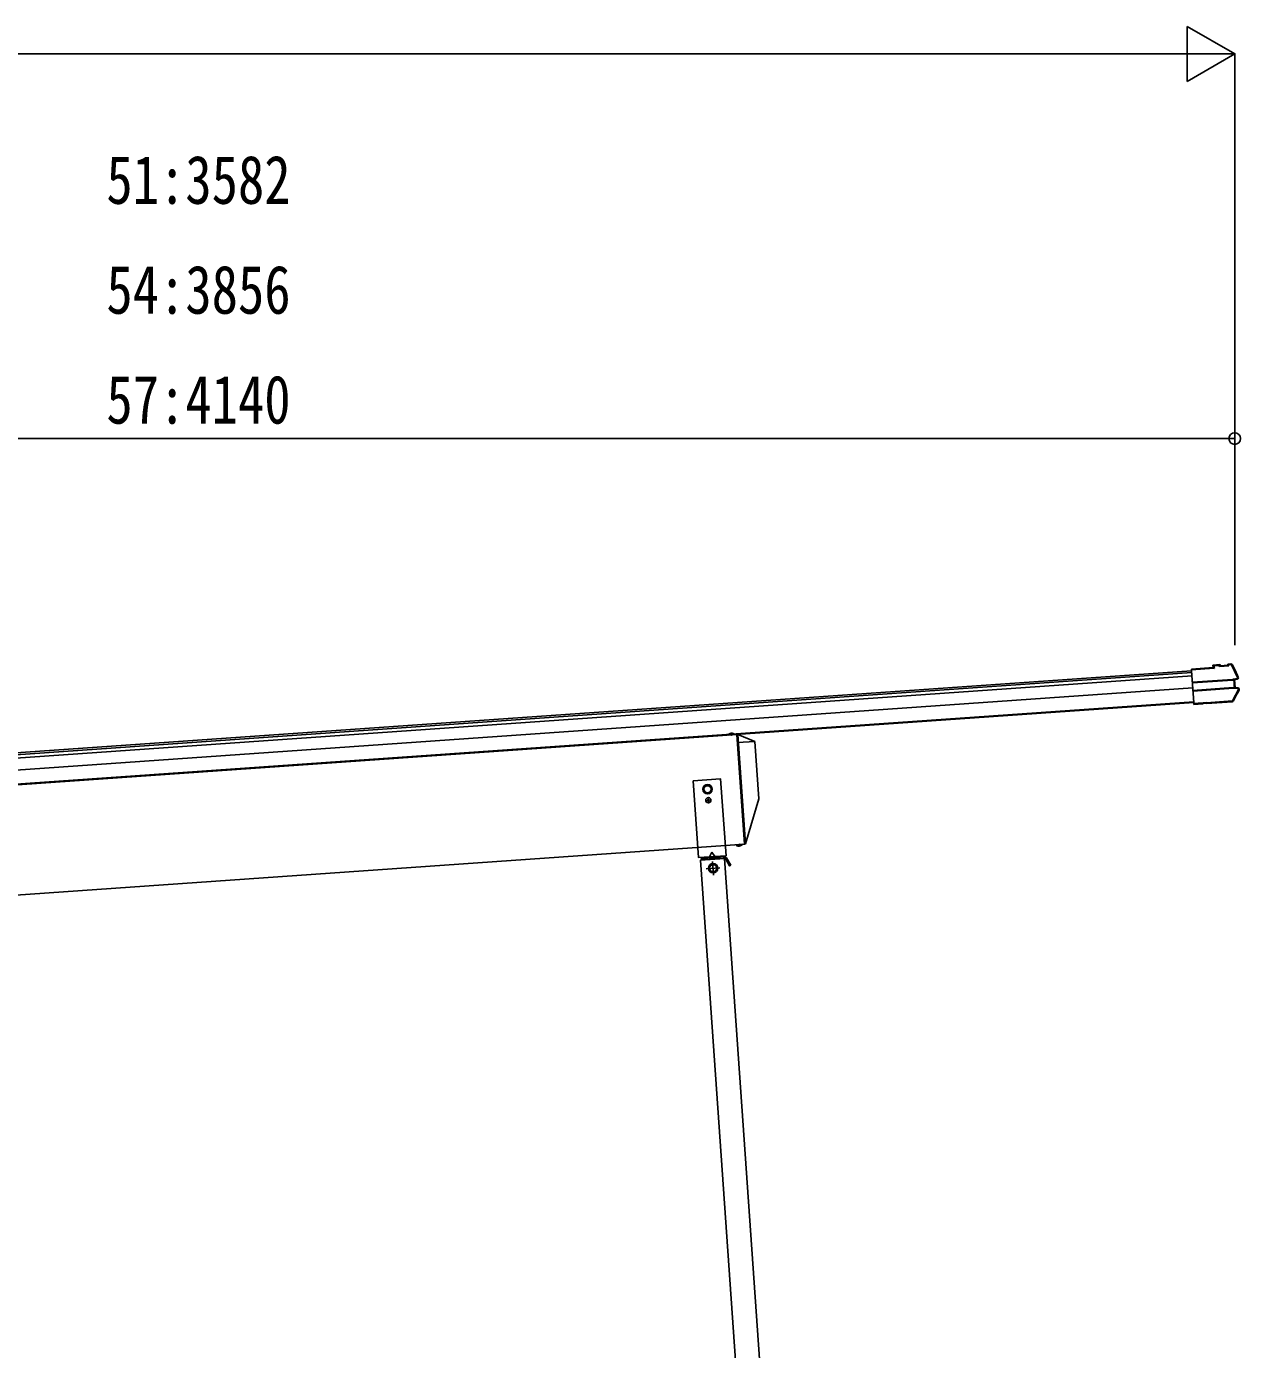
# Model space of a CAD drawing. Units: millimetres, scale not verified. Extents: x -27500 to 27500, y -20000 to 20000.
# Drawn here: x -8847 to -6638, y 11948 to 14356 of the extents above; entities that cross this region are included whole.
import ezdxf
from ezdxf.enums import TextEntityAlignment as Align

# ---------------------------------------------------------------- set-up
doc = ezdxf.new("R2010")
doc.units = ezdxf.units.MM
doc.header["$LTSCALE"] = 100
doc.layers.add('0-2_YKK_A1', color=4, linetype='Continuous')
doc.layers.add('0-4_YKK_N1', color=2, linetype='Continuous')
doc.styles.add('ＭＳ ゴシック', font='')
doc.styles.get('ＭＳ ゴシック').set_extended_font_data('MS Gothic')

msp = doc.modelspace()

# ---------------------------------------------------------------- linework, layer by layer
at = {"layer": '0-2_YKK_A1'}
for p, q in [((-6660.9, 13195.3), (-6660.8, 13195.9)), ((-6655.6, 13196.3), (-6660.8, 13195.9)), ((-11589.4, 12843.6), (-6726.8, 13183.6)), ((-11589.1, 12840.3), (-6726.6, 13180.3)), ((-6726.1, 13174.1), (-11588.7, 12834.1)), ((-6687.7, 13189.6), (-6727, 13186.8)), ((-6726.9, 13185.3), (-6727, 13186.8)), ((-6726.9, 13185.3), (-6686.1, 13188.2)), ((-6726.9, 13184.6), (-6726.9, 13185.3)), ((-6726.8, 13183.7), (-6726.9, 13184.6)), ((-6726.8, 13183.7), (-6722.8, 13125.8)), ((-6675.2, 13194.9), (-6688, 13194)), ((-6688, 13194), (-6687.7, 13189.6)), ((-6675.1, 13193.4), (-6686.4, 13192.6)), ((-6686.1, 13188.2), (-6686.4, 13192.6)), ((-6686.4, 13192.6), (-6685.8, 13192)), ((-6685.4, 13187.6), (-6686.1, 13188.2)), ((-6675, 13193.4), (-6676.4, 13193.3)), ((-6676.4, 13193.3), (-6676.2, 13191.3)), ((-6676.2, 13191.3), (-6659.3, 13192.5)), ((-6675.1, 13193.4), (-6675.2, 13194.9)), ((-6675.2, 13194.9), (-6675, 13194.3)), ((-6675.1, 13193.4), (-6675, 13193.4)), ((-6660.7, 13193.9), (-6675, 13192.9)), ((-6675, 13193.4), (-6675, 13192.9)), ((-6670.8, 13193.2), (-6670.7, 13191.7)), ((-6664.7, 13192.1), (-6664.8, 13193.6)), ((-6660.7, 13193.9), (-6660.7, 13194.4)), ((-6659.3, 13192.5), (-6659.4, 13194.4)), ((-6724.6, 13152.6), (-11587.2, 12812.6)), ((-6725.4, 13162.9), (-6652.4, 13168)), ((-6725.4, 13164.1), (-6725.4, 13162.9)), ((-6652.4, 13166.8), (-6725.3, 13161.7)), ((-6651.4, 13152.9), (-6724.3, 13147.8)), ((-6724.2, 13146.6), (-6651.3, 13151.7)), ((-6651, 13168.1), (-6650, 13168.2)), ((-6650.6, 13166.8), (-6650.1, 13166.8)), ((-6650.4, 13151.8), (-6650.2, 13151.8)), ((-6644.1, 13169.7), (-6650, 13168.2)), ((-6650, 13168.2), (-6648.9, 13151.8)), ((-6649.8, 13151.8), (-6648.9, 13151.8)), ((-6649.1, 13153.2), (-6649.6, 13153.1)), ((-6649.4, 13167), (-6648.5, 13167)), ((-6648.9, 13151.8), (-6642.9, 13151.1)), ((-6648.4, 13153.1), (-6647.5, 13153.2)), ((-6722.8, 13127.1), (-11585.4, 12787.1)), ((-6722.8, 13125.8), (-11585.3, 12785.8)), ((-6722.7, 13124.4), (-6722.8, 13125.8)), ((-6722.7, 13124.4), (-6722.6, 13123.9)), ((-6715.1, 13124.4), (-6722.6, 13123.9)), ((-6705.9, 13125.1), (-6715.1, 13124.4)), ((-6715.1, 13123.3), (-6715.1, 13124.4)), ((-6715, 13122.9), (-6715.1, 13123.3)), ((-6705.9, 13125.1), (-6705.7, 13125.5)), ((-6705.8, 13123.6), (-6705.6, 13124)), ((-6705.7, 13125.5), (-6699.7, 13125.9)), ((-6705.7, 13125.5), (-6705.6, 13124)), ((-6705.6, 13124), (-6699.6, 13124.4)), ((-6699.7, 13125.9), (-6699.5, 13125.5)), ((-6652.4, 13128.8), (-6699.5, 13125.5)), ((-6699.5, 13125.5), (-6699.4, 13124)), ((-6653.2, 13127.2), (-6699.4, 13124)), ((-7558.5, 13067.7), (-7570.3, 13066.9)), ((-7558.5, 13067.7), (-7570.3, 13066.9)), ((-7570.3, 13066.6), (-7558.5, 13067.4)), ((-7570.3, 13066.9), (-7570.2, 13066.6)), ((-7570.3, 13066.9), (-7570.3, 13066.6)), ((-7570.2, 13066.6), (-7558.5, 13067.4)), ((-7567.1, 13069.4), (-7565.5, 13066.8)), ((-7567, 13069.4), (-7565.5, 13066.8)), ((-7564.3, 13066.3), (-7565.5, 13066.8)), ((-7564.4, 13066.3), (-7565.5, 13066.8)), ((-7564.4, 13066.3), (-7563.3, 13067)), ((-7564.3, 13066.3), (-7563.2, 13067)), ((-7562.1, 13069.8), (-7563.3, 13067)), ((-7562, 13069.8), (-7563.2, 13067)), ((-7558.5, 13067.7), (-7558.5, 13067.4)), ((-7558.5, 13067.7), (-7558.5, 13067.4)), ((-7554.4, 13067.7), (-7552.4, 13067.9)), ((-7554.4, 13067.7), (-7552.4, 13067.9)), ((-7540.5, 12868.1), (-7554.4, 13067.6)), ((-7553.4, 13052.8), (-7521.5, 13055)), ((-7553.3, 13052.8), (-7521.4, 13055)), ((-7552.4, 13067.9), (-7538.4, 12868.4)), ((-7552.4, 13067.9), (-7521.4, 13055)), ((-7552.4, 13067.9), (-7538.5, 12868.4)), ((-7552.4, 13067.9), (-7521.5, 13055)), ((-7521.5, 13055), (-7514.1, 12950.3)), ((-7521.4, 13055), (-7514.1, 12950.3)), ((-7607.6, 12948.4), (-7608.4, 12948.3)), ((-7604.9, 12947.7), (-7604.1, 12947.7)), ((-7514.1, 12950.3), (-7538.5, 12868.4)), ((-7514.1, 12950.3), (-7538.4, 12868.4)), ((-7540.5, 12868.1), (-10168.9, 12684.3)), ((-7556.3, 12867.1), (-7544.5, 12867.9)), ((-7556.3, 12867.1), (-7544.6, 12867.9)), ((-7544.5, 12867.7), (-7556.3, 12866.9)), ((-7544.6, 12867.7), (-7556.3, 12866.9)), ((-7556.3, 12866.9), (-7556.3, 12867.1)), ((-7556.3, 12866.9), (-7556.3, 12867.1)), ((-7552.8, 12864.8), (-7551.6, 12867.6)), ((-7552.7, 12864.8), (-7551.6, 12867.6)), ((-7550.5, 12868.3), (-7551.6, 12867.6)), ((-7550.5, 12868.3), (-7551.6, 12867.6)), ((-7550.5, 12868.3), (-7549.3, 12867.7)), ((-7550.5, 12868.3), (-7549.3, 12867.7)), ((-7547.7, 12865.1), (-7549.3, 12867.7)), ((-7547.8, 12865.1), (-7549.3, 12867.7)), ((-7544.6, 12867.7), (-7544.6, 12867.9)), ((-7544.5, 12867.7), (-7544.5, 12867.9)), ((-7575.8, 12844.9), (-7619.4, 12841.8)), ((-7619.2, 12838.8), (-7619.4, 12841.8)), ((-7619.2, 12839.3), (-7604.8, 12840.4)), ((-7599.7, 12853.7), (-7604, 12844.9)), ((-7602.9, 12843), (-7602.8, 12840.5)), ((-7599.7, 12853.7), (-7594.2, 12845.6)), ((-7596.7, 12811.8), (-7598.5, 12836.8)), ((-7595, 12843.6), (-7594.8, 12841.1)), ((-7578.3, 12841.7), (-7578.5, 12844.7)), ((-7578.3, 12842.2), (-7575.6, 12842.4)), ((-7565.4, 12829.6), (-7573, 12843.4)), ((-7610.1, 12823.4), (-7585.1, 12825.2)), ((-7570, 12832.8), (-7567.8, 12834))]:
    msp.add_line(p, q, dxfattribs=at)
for points in [[(-6655.2, 13194.8), (-6660.7, 13194.4), (-6660.8, 13195.9)], [(-6659.4, 13194.4), (-6660.7, 13194.4), (-6660.7, 13194.4)], [(-6654, 13194.1), (-6648.5, 13182.9), (-6643.3, 13171.5)], [(-6641.9, 13149.2), (-6647, 13139), (-6652.4, 13128.8)], [(-6643.7, 13168.3), (-6648.5, 13167), (-6647.5, 13153.2), (-6642.7, 13152.6)], [(-6715.1, 13123.3), (-6722.5, 13122.8), (-6722.6, 13123.9)], [(-6705.9, 13125.1), (-6705.8, 13123.6), (-6715, 13122.9)], [(-6699.7, 13125.9), (-6699.6, 13124.4), (-6699.4, 13124)], [(-6715, 13122.9), (-6722.5, 13122.4), (-6722.5, 13122.8)], [(-7554.4, 13067.6), (-10954.1, 12829.9), (-10947.5, 12735.1)], [(-7554.4, 13067.7), (-7540.4, 12868.2), (-7538.4, 12868.4)], [(-7554.4, 13067.7), (-7540.5, 12868.2), (-7538.5, 12868.4)], [(-7608.4, 12948.3), (-7608.4, 12947.4), (-7607.5, 12947.5)], [(-7605.9, 12949.3), (-7606, 12950.2), (-7606.8, 12950.1), (-7606.8, 12949.3)], [(-7606.6, 12946.7), (-7606.5, 12945.8), (-7605.7, 12945.9), (-7605.7, 12946.8)], [(-7604.1, 12947.7), (-7604.2, 12948.6), (-7605, 12948.5)], [(-7620.7, 12838.7), (-7576.8, 12841.8), (-7465.2, 11245.7)], [(-7620.7, 12838.7), (-7509.1, 11242.6), (-7465.2, 11245.7)], [(-7604.8, 12840.4), (-7592.8, 12841.2), (-7578.3, 12842.2)], [(-7565.4, 12829.6), (-7567.6, 12828.4), (-7575.2, 12842.1)]]:
    msp.add_lwpolyline(points, dxfattribs=at)
for points in [[(-7574.1, 12847), (-7583.9, 12986.7), (-7633.8, 12983.2), (-7624, 12843.5)], [(-7608.2, 12975.5), (-7614.4, 12971.3), (-7613.9, 12963.8), (-7607.1, 12960.5), (-7600.9, 12964.7), (-7601.4, 12972.2)], [(-7584, 12844.3), (-7613.9, 12842.2), (-7614, 12844.2), (-7584.1, 12846.3)], [(-7598.1, 12831.8), (-7604.4, 12827.6), (-7603.8, 12820.1), (-7597.1, 12816.8), (-7590.9, 12821), (-7591.4, 12828.5)]]:
    msp.add_lwpolyline(points, close=True, dxfattribs=at)
for centre, radius in [((-7607.7, 12968), 8.5), ((-7607.7, 12968), 7.7), ((-7607.7, 12968), 6.5), ((-7606.3, 12948), 4.75), ((-7597.6, 12824.3), 8.5), ((-7597.6, 12824.3), 7.7), ((-7597.6, 12824.3), 6.5)]:
    msp.add_circle(centre, radius, dxfattribs=at)
for centre, radius, start, end in [((-6655.4, 13193.1), 3.19, 26.866, 94.0247), ((-6655.1, 13193.6), 1.2, 26.8987, 94.029), ((-7100.4, 12967.7), 502, 24.0339, 26.8619), ((-6644.5, 13171), 1.3, 285.127, 24.1094), ((-6644.5, 13171), 2.8, 285, 24.0339), ((-7091.5, 13369.1), 502, 331.4144, 333.9399), ((-6643, 13149.8), 1.3, 333.874, 82.8616), ((-6643, 13149.8), 2.8, 333.9399, 83), ((-6653.5, 13130.4), 3.19, 273.987, 331.4171), ((-7564.1, 13062.3), 7.7, 43.9831, 144.0169), ((-7564, 13062.3), 7.7, 43.9831, 144.0169), ((-7607.5, 12946.6), 0.86, 4, 94), ((-7607.6, 12949.2), 0.86, 274, 4), ((-7605.1, 12949.4), 0.86, 184, 274), ((-7604.9, 12946.8), 0.86, 94, 184), ((-7550.8, 12872.2), 7.7, 223.9831, 324.0169), ((-7550.7, 12872.2), 7.7, 223.9831, 324.0169), ((-7575.6, 12841.9), 3, 29, 94), ((-7575.6, 12841.9), 0.5, 29, 94)]:
    msp.add_arc(centre, radius, start, end, dxfattribs=at)
for centre, major_axis, ratio, start_param, end_param in [((-6660.7, 13192.1), (-0.22, 3.19), 0.016053, 0.061087, 0.970951), ((-6685.8, 13190.8), (-0.08, 1.2), 0.052408, 5.104416, 6.222099), ((-6696.6, 12998.8), (-34.9, 499.3), 0.052408, 5.09642, 5.104416), ((-6674.7, 13191.1), (-0.22, 3.19), 0.016053, 5.312234, 6.222099), ((-6652.4, 13167.7), (1.5, 0.1), 0.19438, 0.822224, 1.570796), ((-6652.3, 13166.2), (2.99, 0.21), 0.19438, 0.941065, 1.570796), ((-6652.4, 13167.7), (1.48, 0.4), 0.014741, 0.075674, 0.819358), ((-6651.4, 13153.5), (2.99, 0.21), 0.19438, 4.712389, 5.34212), ((-6651.3, 13151.9), (1.5, 0.1), 0.19438, 4.712389, 5.357018), ((-6651.3, 13151.9), (1.52, -0.19), 0.014741, 5.567803, 6.207511), ((-6652.3, 13166.2), (2.95, 0.79), 0.014741, 0.075674, 0.704179), ((-6651.4, 13153.5), (3.03, -0.37), 0.014741, 5.579007, 6.207511)]:
    msp.add_ellipse(centre, major_axis=major_axis, ratio=ratio, start_param=start_param, end_param=end_param, dxfattribs=at)
at = {"layer": '0-4_YKK_N1'}
for p, q in [((-6648.4, 14306.2), (-6735, 14356.2)), ((-6735, 14356.2), (-6735, 14256.2)), ((-6748.4, 14306.2), (-11600.4, 14306.2)), ((-6648.4, 14306.2), (-6821.6, 14306.2)), ((-6648.4, 14306.2), (-6735, 14256.2)), ((-6648.4, 13230.2), (-6648.4, 14307.2)), ((-10223.9, 13606.2), (-6648.4, 13606.2)), ((-6648.4, 13230.2), (-6648.4, 13607.2))]:
    msp.add_line(p, q, dxfattribs=at)
msp.add_circle((-6648.4, 13606.2), 10.6, dxfattribs=at)

# ---------------------------------------------------------------- texts
at = {"layer": '0-4_YKK_N1', "style": 'ＭＳ ゴシック', "width": 0.8}
for s, p in [('51:3582', (-8701.7, 14007)), ('54:3856', (-8701.7, 13807)), ('57:4140', (-8701.7, 13607))]:
    msp.add_text(s, height=87.98, dxfattribs=at).set_placement(p, align=Align.BOTTOM_LEFT)

doc.saveas('drawing.dxf')
